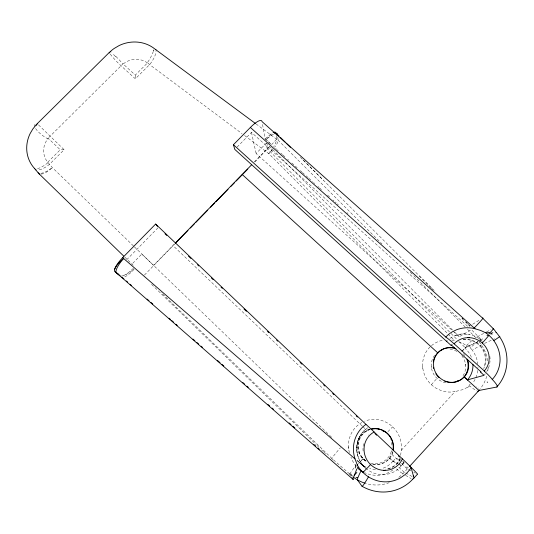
<?xml version="1.0" encoding="UTF-8"?>
<svg xmlns="http://www.w3.org/2000/svg" width="534" height="534" viewBox="0 0 534 534"><rect width="100%" height="100%" fill="white"/><g stroke="black" fill="none" stroke-linecap="round" stroke-linejoin="round"><path stroke-width="0.4" stroke-dasharray="2.67 2" d="M400.5 455.342C402.222 447.732 401.581 439.389 397.343 432.687A27.167 26.219 59.2 0 0 364.522 421.226M399.846 458.419L398.658 461.943M391.248 451.771L390.214 454.387A17.756 17.141 59.2 0 1 370.623 463.098M359.682 436.545C356.532 442.559 355.911 449.735 357.94 456.21M388.986 459.093L389.753 458.199L392.87 461.182L398.01 463.792M398.731 464.24L401.601 465.695L404.805 462.19L402.576 461.189M398.858 477.262A38.635 37.287 59.2 0 0 402.79 473.671A15.693 15.065 58.5 0 0 404.345 472.156L408.904 467.143M401.221 450.329L455.068 391.582L450.709 392.063A26.8 25.719 39.6 0 1 441.364 390.641L437.513 389.006A26.8 25.719 39.6 0 1 423.669 357.486L425.191 353.628A26.8 25.719 39.6 0 1 443.267 340.158M389.727 458.192L393.004 461.323L395.894 458.165L401.835 460.849M357.106 460.395L359.576 462.531L363.16 458.639L361.625 456.844M461.776 351.512L465.254 347.741L477.796 341.56M465.528 322.002L469.66 326.12L469.513 325.793M174.104 244.318L153.558 265.351L141.844 254.017L131.297 264.797M254.398 161.956L267.174 148.846L266.186 143.205L256.12 153.518L452.438 330.619M144.44 275.057L174.625 244.105M254.738 161.956L270.992 145.288M271.572 144.694L276.786 139.02L277.667 139.728L381.97 243.898M126.671 259.771L158.351 227.444M237.109 147.064L251.474 132.405L468.258 326.855M147.471 62.965A19.771 18.39 -25.5 0 0 127.099 61.397L123.06 63.92L135.302 75.08L147.651 62.765A13.784 2.123 46 0 0 149.607 64.594L242.029 133.633M47.753 162.216L60.229 149.8L48.153 138.233L45.59 142.271A20.052 18.703 -35.3 0 0 47.072 161.348A19.978 18.63 -35.3 0 0 47.753 162.216L52.279 167.542L133.84 246.308M469.032 386.202L469.479 385.808A15.526 2.163 41.7 0 0 476.815 390.835M467.397 387.41L462.484 389.707L455.135 391.569M469.66 326.12L470.407 325.66M472.703 324.238L480.026 319.712M453.052 331.173L459.247 336.76L471.355 329.632L481.488 339.744L478.851 341.299M483.711 333.416L475.754 337.581A14.865 0.821 -43.5 0 0 475.454 337.762M486.601 331.908L490.933 329.638M480.446 340.024L484.618 337.969M491.287 334.671L492.448 334.097M478.117 341.66L464.907 348.141A22.782 21.861 39.3 0 1 471.409 357.319M351.332 474.032L351.285 474.059A15.139 3.878 -64.4 0 0 352.587 475.747M484.505 343.402L492.221 339.844M493.376 339.304L494.551 338.763M351.245 474.079L350.344 474.245M121.505 276.031A15.219 4.012 -45.3 0 0 122.546 275.878L123.247 275.657A15.279 3.965 -40.1 0 0 133.921 269.203M367.926 430.224L369.635 429.63A18.123 17.488 59.1 0 0 358.327 444.301A18.123 17.488 59.1 0 0 366.551 461.55L363.14 458.626L363.974 459.48M455.115 335.552L461.803 333.977L469.693 334.444M451.784 340.031A26.8 25.719 39.6 0 1 454.574 340.599L455.188 340.759M458.639 341.767L463.358 343.676L467.11 346.059A14.798 0.981 -46.7 0 0 460.715 352.62M350.144 474.199L349.977 474.132A10.633 1.976 -0.7 0 1 350.297 473.965M399.686 464.647L401.601 465.695M393.004 461.323L398.017 463.872M349.937 474.112L349.95 474.119A15.119 0.995 -50.6 0 1 355.757 465.681L353.121 461.903L350.931 457.177M410.88 470.861L407.235 468.986L401.361 463.392M413.797 472.356L415.252 473.104M405.753 472.957L412.815 476.949M402.79 473.671L403.337 473.992M405.6 475.333L411.147 478.624M349.59 473.898L331.854 458.446L160.968 292.358M256.006 123.915L276.692 139.254A13.971 3.124 -53.5 0 1 273.708 146.543M265.692 139.007L270.925 144.093M266.186 143.205L267.067 143.866L268.041 149.493L450.576 332.989M267.174 148.846L268.041 149.493M244.559 135.523L268.749 153.592L447.565 333.543M479.018 338.556L482.743 341.713M356.892 460.462L366.137 468.572M270.024 143.452L265.138 139.08L262.468 123.995M275.597 148.439L276.639 149.373M277.159 149.847L278.207 150.782M280.824 153.125L282.393 154.533M282.92 155.007L285.016 156.889M287.646 159.245L288.7 160.187M291.864 163.024L297.138 167.763M300.315 170.613L301.897 172.035M302.431 172.515L305.608 175.366M306.136 175.846L308.265 177.755M308.799 178.236L312.53 181.593M313.598 182.555L314.666 183.516M317.877 186.406L318.952 187.374M319.486 187.855L322.71 190.758M327.542 195.11L329.692 197.053M332.922 199.963L333.997 200.931M335.072 201.905L336.153 202.873M337.228 203.848L338.302 204.816M346.953 212.632L348.048 213.613M359.556 462.517L364.448 467.016A25.665 24.731 58.6 0 1 367.566 427.841A25.672 24.744 58.6 0 0 365.169 467.711A25.672 24.744 58.6 0 0 403.898 461.79M361.885 464.653L365.53 468.011M461.99 318.171L463.125 319.259M362.319 426.145L172.936 245.513M362.913 426.719L367.145 430.744M391.989 454.447L399.018 461.156M462.297 318.458L462.718 318.858M134.441 246.888L329.438 435.183M329.778 435.53L331.834 437.493M124.762 257.094L133.16 265.258M151.563 284.355L316.088 444.548M316.996 445.436L319.472 447.852M323.45 451.744L320.5 448.86M323.924 452.205L324.839 453.099M325.279 453.533L325.72 453.96M419.377 275.978L434.182 290.616M465.568 321.655L466.749 322.823M300.395 157.316L302.751 159.673M303.339 160.26L430.731 287.305M431.325 287.893L433.094 289.655M461.99 318.478L464.94 321.415M410.286 272.18L413.229 275.123M413.823 275.711L465.141 326.975M467.497 329.331L475.754 337.581A15.279 14.618 36.3 0 1 475.948 337.775M269.416 146.223L453.96 331.454M454.547 332.041L459.247 336.76M303.412 160.167L323.31 180.172M451.163 333.576L457.037 339.477M459.38 341.84L465.254 347.741M448.146 334.13L454.574 340.599M115.905 56.417L122.933 63.793A13.45 5.781 -48.6 0 1 121.078 65.802L50.049 136.257A13.59 5.894 -45.2 0 1 48.013 138.106M38.561 124.936L64.127 149.72L49.502 164.292A13.737 5.6 -38.9 0 1 37.333 170.046M362.659 465.014L364.448 467.016M355.757 465.681L356.325 466.362M350.845 475.854L349.516 473.845A38.715 37.367 59.2 0 0 352.36 476.381M359.556 460.215L359.809 460.682M332.562 459.994L331.854 458.446A15.039 0.607 -48.9 0 1 340.398 447.772M251.474 132.405L256.12 153.518M465.508 364.155L465.655 365.456M431.405 367.732L431.265 366.431M422.841 368.493L422.641 366.504M276.292 135.376L276.338 135.743M276.392 136.11L276.786 139M277.773 137.285L278.154 140.195A13.964 3.498 -45.2 0 1 274.583 147.297M357.52 447.779L357.406 446.437M348.655 448.774L348.488 446.724M135.402 75.201A27.655 5.273 85.8 0 1 135.429 78.992M110.264 54.074A13.817 1.796 45.8 0 0 121.078 65.802L135.336 78.812L149.607 64.594A13.524 5.253 -54.7 0 0 156.028 51.244M64.04 149.627A28.015 8.324 2.8 0 1 60.188 149.7M40.858 173.31A13.757 5.54 -38.9 0 0 52.279 167.542A13.724 5.574 -44.7 0 1 40.758 174.111M349.403 452.632A27.167 26.219 59.2 0 1 349.663 437.459L351.259 433.501A27.167 26.219 59.2 0 1 361.818 422.507M387.911 431.692A14.939 1.008 -47.2 0 1 392.63 426.846M404.345 472.156A15.7 0.414 43.6 0 1 398.01 466.582M479.038 341.72A38.094 36.546 39.3 0 1 487.722 360.924M488.089 367.846A38.094 36.546 39.3 0 1 487.602 372.472M486.741 376.25A38.094 36.546 39.3 0 1 480.186 388.865M481.408 344.837A14.972 0.394 -32.2 0 0 472.303 350.217A28.763 27.574 37.4 0 1 476.482 358.18A28.709 27.521 37.2 0 1 477.776 363.868M389.299 482.656A38.635 37.287 59.2 0 1 366.05 483.537M272.514 149.767A13.964 3.498 -45.2 0 1 268.749 153.592A13.971 3.124 -53.5 0 0 272.333 148.726M466.396 345.558A14.865 0.821 -43.5 0 1 473.298 339.417M466.362 322.429A35.871 6.468 41.5 0 1 466.556 322.629M467.677 323.784A10.286 1.896 41.4 0 1 469.586 325.833M153.331 51.438A13.51 2.97 -58.4 0 1 147.564 62.478M402.376 473.251A15.693 2.243 46.9 0 1 394.746 467.25M469.072 386.382A15.346 14.612 0.4 0 1 467.544 387.51M468.905 385.361A9.018 5.6 -36.7 0 1 470.22 384.28M47.906 162.77A13.704 4.265 -38.6 0 1 35.691 168.898M48.347 139.074A13.957 4.773 35.7 0 1 34.316 124.555M113.916 54.942A13.817 0.861 46.8 0 1 116.512 57.572M113.161 54.588A13.724 1.856 49.6 0 1 113.462 54.882M470.114 347.667A28.883 27.621 38.7 0 1 472.25 350.251M477.723 341.693A14.839 0.995 -34.6 0 1 470.027 347.681M470.14 346.412A10.7 4.939 31.3 0 1 467.637 345.118M445.783 382.785A17.515 16.814 39.6 0 1 431.933 360.53L432.927 358.007A17.515 16.814 39.6 0 1 434.576 355.344M449.968 349.049A17.515 16.814 39.6 0 1 457.985 352.146M461.81 355.731A17.515 16.814 39.6 0 1 465.027 371.384L464.046 373.934A17.515 16.814 39.6 0 1 461.963 377.171M431.419 384.727A14.818 0.988 -46.9 0 1 437.026 378.332M477.957 367.345A28.662 27.494 37.9 0 1 477.943 367.926M477.756 370.509A28.662 27.494 37.9 0 1 472.65 383.312M365.81 460.942A17.756 17.141 59.2 0 1 358.167 440.376L359.208 437.78A17.756 17.141 59.2 0 1 369.441 429.202M390.347 439.135A17.756 17.141 59.2 0 1 390.501 439.475M391.515 442.539A17.756 17.141 59.2 0 1 391.983 447.312M391.535 450.696A17.756 17.141 59.2 0 1 391.248 451.771M358.528 463.739A15.032 1.008 -47.3 0 1 363 458.726M273.535 134.167A14.258 3.645 -45.2 0 0 266.306 139.467A14.264 3.251 -53.6 0 1 272.961 132.973M265.411 138.8A14.311 3.531 -48.5 0 1 272.801 132.846M134.067 269.35A15.266 4.012 -48.6 0 1 124.302 277.093M398.184 462.13A15.86 15.346 -55 0 1 397.303 463.772M392.884 469.947A29.196 28.175 58 0 1 365.016 472.85M478.344 388.111A15.533 0.654 32.5 0 1 478.15 388.004M476.388 387.016A15.533 0.654 32.5 0 1 476.201 386.916M403.737 462.017A25.665 24.731 58.6 0 1 401.428 465.535M392.957 451.824A18.123 17.488 59.1 0 1 371.31 463.806M392.87 461.182A23.102 22.301 59.2 0 1 381.51 468.665M375.469 469.399A23.102 22.301 59.2 0 1 369.628 468.518M366.117 467.183A23.102 22.301 59.2 0 1 359.576 462.531M449.922 338.409A25.285 24.184 37.9 0 1 482.109 341.179M489.845 356.258A25.285 24.184 37.9 0 1 486.761 371.631M485.259 373.847A25.285 24.184 37.9 0 1 484.438 374.861M463.292 353.615A17.802 17.081 39.4 0 1 465.027 355.791M392.684 451.624A18.056 17.422 59.1 0 1 371.097 463.646M365.897 461.082A18.056 17.422 59.1 0 1 358.201 443.887A18.056 17.422 59.1 0 1 369.541 429.576M400.453 458.94A20.212 19.471 58.5 0 1 386.456 469.252M400.333 458.446A20.138 19.404 58.5 0 1 385.541 469.179M363.1 450.976A20.138 19.404 58.5 0 1 363.647 443.56M368.326 435.21A20.138 19.404 58.5 0 1 368.58 434.95M463.071 339.317A19.912 19.037 37.9 0 1 482.349 347.954A19.912 19.037 37.9 0 1 483.604 368.553M463.232 339.524A19.845 18.97 37.9 0 1 481.608 347.961A19.845 18.97 37.9 0 1 483.59 367.659M133.44 268.242A15.326 4.038 -45.3 0 1 123.241 275.657"/><path stroke-width="0.8" d="M413.403 475.887L411.093 467.537M374.087 431.926A17.996 0.627 43.5 0 0 365.944 424.35L155.628 224.066L122.8 257.542A15.76 4.272 -45.3 0 0 114.703 269.163L114.576 269.797A15.646 4.239 -45.3 0 0 115.057 271.632L353.294 479.579L352.026 477.656M356.819 468.986L352.954 478.871M402.409 458.886L402.095 459.56A20.592 19.838 58.3 0 1 394.693 467.644L391.809 469.059A20.592 19.838 58.3 0 1 366.264 458.719A20.592 19.838 58.3 0 1 373.5 432.326L374.114 431.973L402.409 458.886A18.336 0.627 43.4 0 1 410.426 466.716M497.661 385.915L496.874 387.016L478.885 390.488L409.465 466.529M479.412 389.807L478.945 390.434L464.22 377.024M454.134 343.809L454.207 343.722A20.285 19.384 37.6 0 1 458.372 340.352L461.189 338.977A20.285 19.384 37.6 0 1 485.286 346.379A20.285 19.384 37.6 0 1 484.278 370.95L454.12 343.823A16.948 2.677 41.7 0 0 445.817 337.081L233.431 144.734L250.379 127.446A15.399 4.105 -48.6 0 1 262.047 121.612L482.616 318.11L493.102 328.503A16.961 16.16 34.9 0 1 496.033 332.335M412.468 479.412A17.442 16.708 57.9 0 0 414.23 477.75L417.441 474.225A17.468 0.594 43.4 0 0 411.133 467.444L410.399 466.696M445.83 337.067L445.903 336.987A30.798 29.43 37.7 0 1 452.211 331.881L456.49 329.792A30.805 29.437 37.7 0 1 466.709 327.769L469.012 327.809A30.805 29.437 37.7 0 1 474.359 328.57L480.473 330.392L485.252 332.562A31.619 30.264 39.3 0 1 488.917 335.319A31.666 30.318 39.1 0 1 493.823 340.625A16.647 0.481 -32.1 0 0 499.41 336.52M484.184 371.043L484.198 371.03A17.288 2.69 41.3 0 1 492.281 379.42A17.268 2.677 41.3 0 1 497.141 385.782L497.234 386.089A17.221 2.663 41.3 0 1 496.874 387.016M492.281 379.42C497.748 373.606 500.558 365.47 500.018 357.52A31.559 30.191 40 0 0 493.796 340.645M255.365 123.434L154.753 48.908A33.448 31.079 -25.5 0 0 119.162 45.537L114.149 48.481A33.435 31.059 -25.5 0 0 111.346 50.657L110.485 51.424A13.363 12.355 -26 0 0 109.216 52.539L37.3 123.621A13.63 12.636 -35.1 0 0 36.158 124.896L32.781 129.054L30.124 133.587A33.922 31.599 -35.3 0 0 34.53 168.457L38.869 173.617L123.641 256.006M175.265 243.13L251.494 164.933M175.205 243.511L187.975 230.414M190.298 228.031L194.363 223.866M195.524 222.671L207.713 210.176M210.616 207.199L214.681 203.027M215.843 201.839L228.031 189.336M230.935 186.359L234.419 182.788M236.161 181.006L247.776 169.098M492.842 332.769L491.574 333.103M464.286 376.997L467.457 379.888L484.071 375.335L480.54 372.131L481.107 371.964L451.61 345.224L451.15 345.485L234.806 149.413L233.431 144.734M273.722 132.439A14.311 3.531 -48.5 0 1 274.609 132.205L275.05 132.205A14.211 3.504 -48.5 0 1 275.991 133.16L276.752 133.787M467.938 337.642L469.459 337.668M384.934 470.381L383.392 470.334M485.252 332.562L488.837 332.936M115.057 271.632L116.112 272.427M116.459 272.687L116.812 272.947M117.16 273.208L118.194 273.982M118.535 274.242L118.875 274.496M120.137 275.804L116.492 273.074A15.693 4.245 -48.6 0 1 123.588 258.476L122.8 257.542M275.991 133.16L276.091 133.907M411.113 467.55A32.073 30.879 59.4 0 1 405.246 474.499L400.5 477.863A32.2 30.999 59.5 0 1 368.453 476.842A32.187 30.985 59.5 0 1 362.933 472.43A32.067 30.885 59.3 0 1 357.339 465.054L355.003 458.88L123.588 258.476A15.713 4.192 -40 0 0 114.71 269.163M121.966 277.166L123.848 278.815M126.364 281.004L127.619 282.099M130.136 284.295L131.391 285.39M147.104 299.087L148.993 300.729M150.875 302.377L152.764 304.02M169.104 318.264L170.359 319.365M171.614 320.46L173.503 322.102M176.02 324.292L177.275 325.393M192.988 339.09L194.87 340.732M196.759 342.381L198.641 344.023M201.158 346.212L202.413 347.307M217.498 360.463L220.015 362.653M221.897 364.295L223.786 365.944M242.643 382.377L244.525 384.026M247.042 386.216L248.297 387.31M267.781 404.298L269.67 405.947M272.18 408.136L273.441 409.231M289.154 422.928L291.037 424.577M292.926 426.219L294.808 427.861M313.665 444.301L315.554 445.943M318.064 448.139L319.325 449.234M250.379 127.446L474.993 328.73M276.892 133.907L277.306 134.294M242.202 174.491L437.84 352.934M374.861 433.501L376.67 435.223M398.384 455.902L399.592 457.057M164.986 233.765L166.795 235.487M188.509 256.173L190.925 258.469M197.56 264.791L198.768 265.939M211.431 278.007L213.246 279.729M221.083 287.199L222.291 288.347M244.005 309.032L246.421 311.329M267.534 331.44L268.736 332.589M276.579 340.058L277.787 341.206M300.108 362.466L301.917 364.188M323.631 384.874L324.839 386.022M332.675 393.491L333.883 394.639M356.205 415.899L357.406 417.047M279.162 136.143L277.393 134.381A14.258 3.645 -45.2 0 0 274.636 133.687M280.343 137.318L285.056 142.024M286.237 143.199L290.369 147.317M37.754 124.102L37.3 123.621M155.628 224.066L157.443 226.316M412.528 479.412A42.934 41.378 58.6 0 1 362.025 486.254L357.359 479.819A38.715 37.367 59.2 0 1 353.341 477.149M36.352 125.37L36.158 124.896M413.349 476.542A17.482 0.507 43.5 0 1 414.23 477.75M496.093 332.281A42.299 40.45 37.9 0 1 497.708 385.928M487.008 335.592A16.654 2.156 -7.6 0 1 488.276 335.492M368.453 476.849A16.921 1.315 -62.2 0 1 362.025 486.254M365.323 483.317A38.635 37.287 59.2 0 1 357.359 479.819A15.239 1.068 -62.1 0 1 361.071 470.748A29.243 28.215 58.3 0 1 357.58 468.158M406.968 467.036A16.527 1.215 83.5 0 1 407.048 467.817M482.616 318.11A16.447 0.834 -45.1 0 1 474.212 327.949M493.102 328.503A16.501 1.008 -43.4 0 1 489.638 333.143M487.188 382.037A16.674 0.781 28.4 0 1 487.682 382.311M413.65 476.495A9.312 5.901 -13.3 0 0 413.603 475.914A8.31 0.981 -75.2 0 0 413.503 476.635M488.844 332.775A8.37 7.322 62.9 0 1 489.665 332.956M491.48 333.403A4.753 3.297 41.4 0 1 489.938 333.883M357.406 477.543A16.334 3.798 -12.8 0 1 356.018 477.516M355.584 464.794A11.174 6.855 85.9 0 1 355.25 467.978M355.003 458.88A31.272 30.124 58.4 0 1 365.903 424.403M36.072 169.859A13.737 5.6 -38.9 0 1 35.331 169.525M110.645 51.798A13.43 3.211 57.7 0 1 110.898 51.985M34.777 168.704A13.704 4.265 -38.6 0 1 34.45 168.524M364.001 472.376A29.196 28.175 58 0 1 361.077 470.741M458.245 380.468A17.515 16.814 39.6 0 1 456.316 381.536M440.784 350.404A17.515 16.814 39.6 0 1 441.945 349.93M378.312 429.042A17.756 17.141 59.2 0 1 379.387 429.343M382.684 430.778A17.756 17.141 59.2 0 1 384.24 431.759M356.999 465.548A15.032 1.008 -47.3 0 1 357.733 464.667M370.563 464.573A16.808 1.262 -47.4 0 1 362.933 472.43M488.91 335.325A16.547 1.222 -46.6 0 1 482.269 343.028M273.682 132.559A14.264 3.251 -53.6 0 1 274.603 132.212M356.852 472.39A15.139 3.878 -64.4 0 1 354.149 475.1M357.52 467.05A10.259 5.447 49.9 0 1 358.16 468.058M109.517 53.006A13.817 1.796 45.8 0 1 109.216 52.539M478.257 391.228A15.526 2.163 41.7 0 1 477.67 391.162M491.707 333.249A10.086 4.439 17.4 0 1 491.454 333.303M413.109 478.184A10.099 0.801 -79.2 0 1 413.102 478.084M467.424 359.182A17.862 17.135 39.3 0 1 454.347 382.17A17.862 17.135 39.3 0 1 433.501 364.168A17.862 17.135 39.3 0 1 454.427 347.954M446.551 341.393A25.285 24.184 37.9 0 1 447.085 340.839M472.944 364.522A22.782 21.861 39.3 0 1 467.457 379.888M466.923 359.389A17.802 17.081 39.4 0 1 463.198 377.712A17.802 17.081 39.4 0 1 444.668 381.189M439.015 377.631A17.802 17.081 39.4 0 1 435.851 373.827M433.581 368.407A17.802 17.081 39.4 0 1 433.348 367.232M433.301 361.878A17.802 17.081 39.4 0 1 455.949 348.775M371.243 429.082A18.056 17.422 59.1 0 1 393.051 449.848M370.97 429.223A18.116 17.482 59.1 0 1 393.231 450.416M451.23 345.391A19.845 18.97 37.9 0 1 452.024 344.584M155.861 49.642A13.524 5.253 -54.7 0 1 155.928 49.922M38.608 173.069A13.757 5.54 -38.9 0 1 38.134 172.829M153.712 50.143A13.51 2.97 -58.4 0 1 153.545 50.77M39.743 174.004A13.724 5.574 -44.7 0 1 38.915 173.663"/></g></svg>
